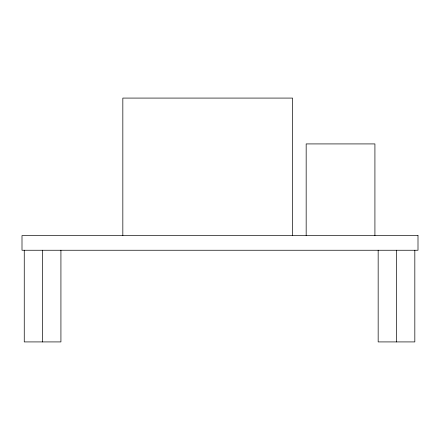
<?xml version="1.0" encoding="UTF-8"?>
<svg xmlns="http://www.w3.org/2000/svg" width="440" height="440" viewBox="0 0 440 440"><rect width="100%" height="100%" fill="white"/><g stroke="black" fill="none" stroke-linecap="round" stroke-linejoin="round"><path stroke-width="0.66" d="M414.827 250.25L414.827 341.918L378.164 341.918L378.164 250.25M396.495 250.25L396.495 341.918M374.918 235.582L374.918 143.919L306.168 143.919L306.168 235.582M292.556 235.582L292.556 98.082L122.832 98.082L122.832 235.582M60.924 250.25L60.924 341.918L24.255 341.918L24.255 250.25M42.587 250.25L42.587 341.918M418 235.582L22 235.582L22 250.25L418 250.25L418 235.582"/></g></svg>
